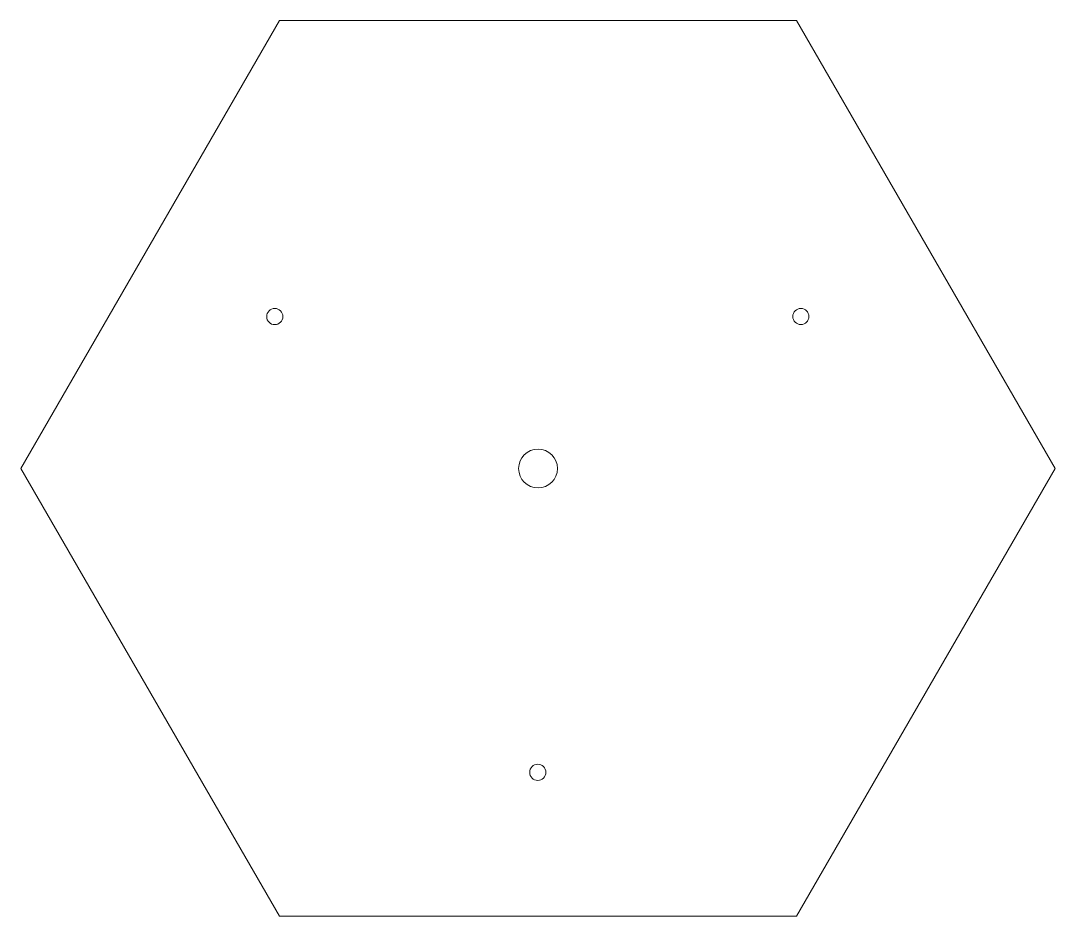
# Model space of a CAD drawing. Header units: centimetres. Extents: x -1.5 to 14.5, y -1.3 to 12.6.
import ezdxf

# ---------------------------------------------------------------- set-up
doc = ezdxf.new("R2010")
doc.units = ezdxf.units.CM
doc.layers.get('0').update_dxf_attribs({"linetype": 'CONTINUOUS', "lineweight": 13, "true_color": 0xffffff})

msp = doc.modelspace()

# ---------------------------------------------------------------- linework, layer by layer
for p, q in [((2.454, 12.554), (-1.546, 5.625)), ((10.454, 12.554), (2.454, 12.554)), ((14.454, 5.625), (10.454, 12.554)), ((-1.546, 5.625), (2.454, -1.303)), ((10.454, -1.303), (14.454, 5.625)), ((2.454, -1.303), (10.454, -1.303))]:
    msp.add_line(p, q)
for centre, radius in [((2.383, 7.976), 0.125), ((10.519, 7.977), 0.125), ((6.454, 5.625), 0.3), ((6.45, 0.925), 0.125)]:
    msp.add_circle(centre, radius)

doc.saveas('drawing.dxf')
